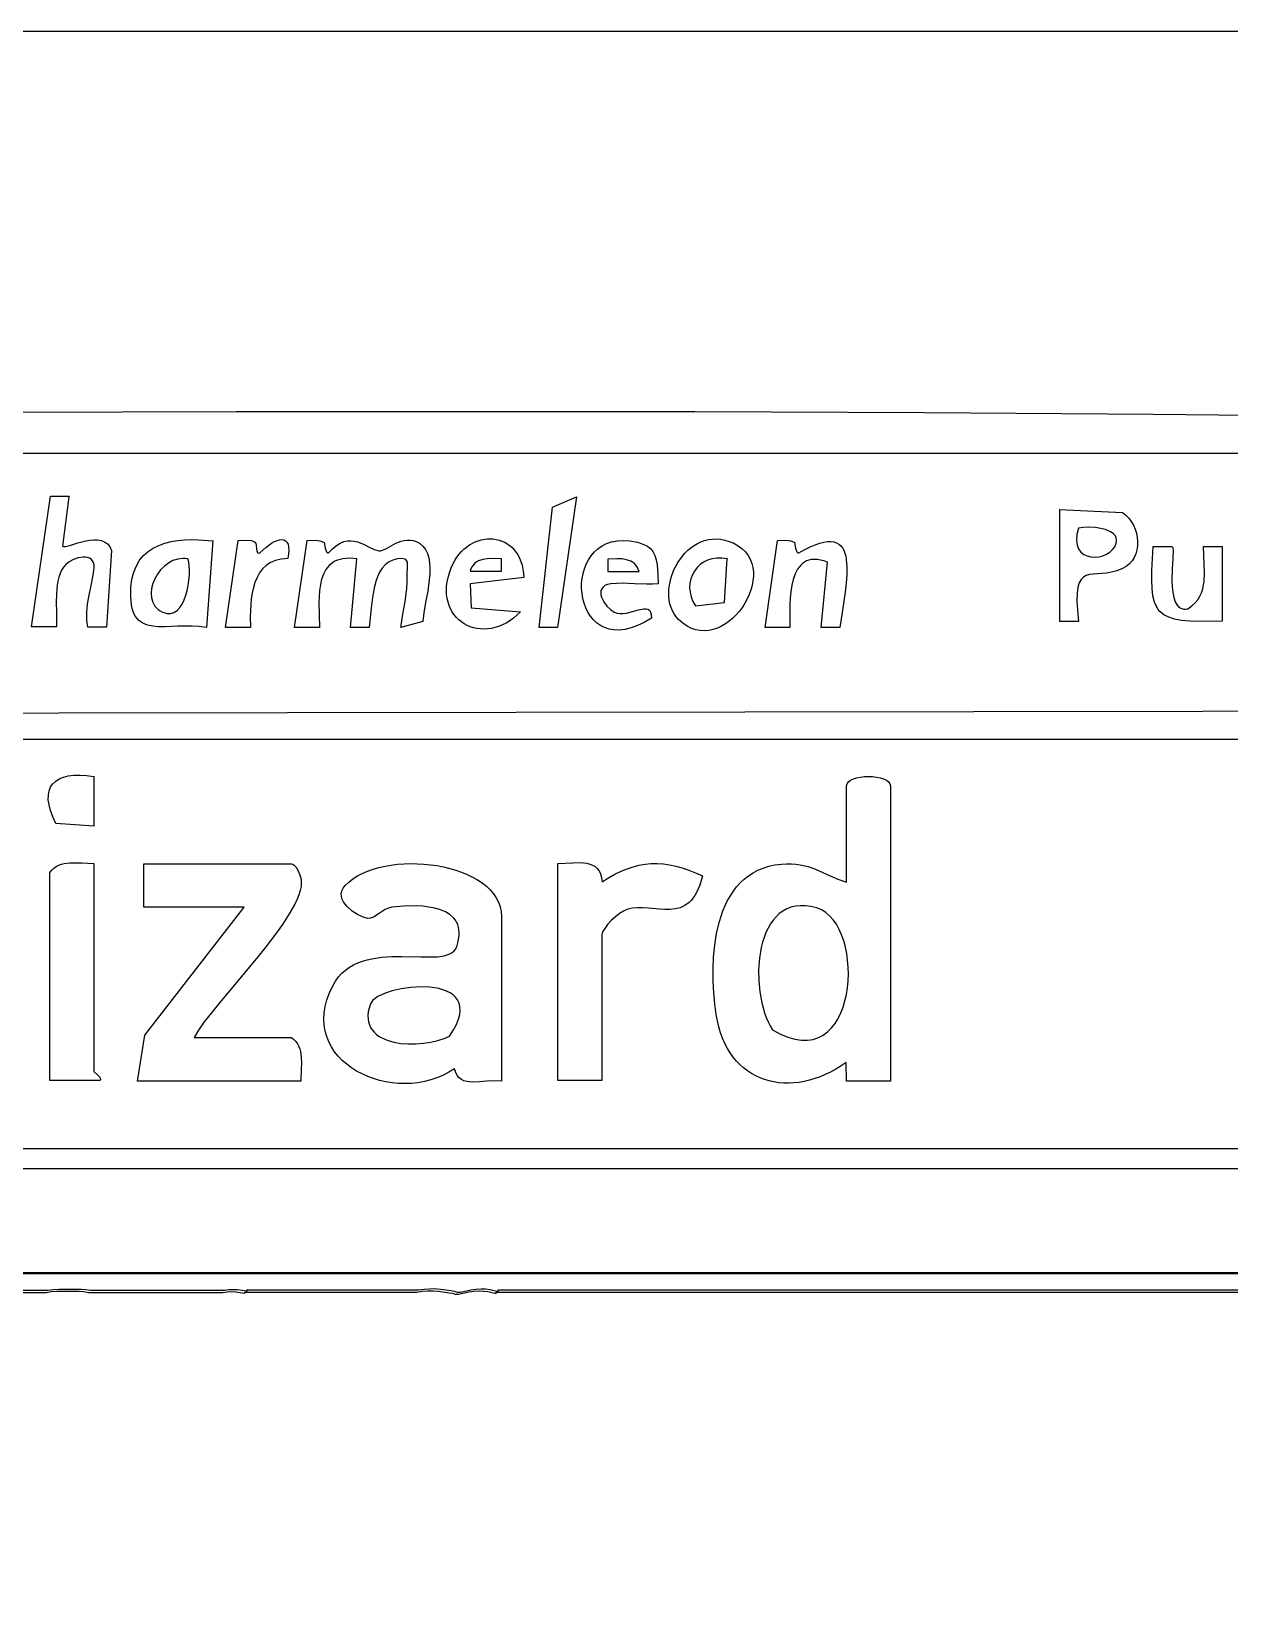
# Model space of a CAD drawing. Header units: millimetres. Extents: x 175 to 239, y 0 to 181.
# Drawn here: x 200.28 to 211.63, y 166.36 to 181.21 of the extents above; entities that cross this region are included whole.
import ezdxf

# ---------------------------------------------------------------- set-up
doc = ezdxf.new("R2010")
doc.units = ezdxf.units.MM
doc.layers.get('0').update_dxf_attribs({"linetype": 'CONTINUOUS'})

msp = doc.modelspace()

# ---------------------------------------------------------------- linework, layer by layer
at = {"color": 1}
for points in [[(175.300006, 94.540355), (175.300006, 178.388355), (175.309595, 178.667118), (175.335938, 178.937523), (175.379334, 179.19843), (175.440084, 179.448699), (175.518489, 179.68719), (175.614848, 179.912765), (175.729462, 180.124283), (175.862631, 180.320605), (176.014656, 180.500591), (176.185836, 180.663101), (176.376473, 180.806996), (176.586866, 180.931136), (176.817315, 181.034382), (177.068121, 181.115593), (177.339585, 181.173631), (177.632006, 181.207355), (236.458006, 181.207355)], [(230.969154, 169.438076), (190.466734, 169.438076)], [(190.491429, 169.272271), (200.436235, 169.272271), (200.486065, 169.280208), (200.538541, 169.282854), (200.750207, 169.282854), (200.794304, 169.280208), (200.838402, 169.272271), (202.11193, 169.272271), (202.151672, 169.278224), (202.191746, 169.280208), (202.23248, 169.278224), (202.274207, 169.272271), (202.298902, 169.268743), (202.323596, 169.265215), (202.323596, 169.265215), (202.320068, 169.275799), (203.949902, 169.275799), (203.999732, 169.283736), (204.052208, 169.286382), (204.10303, 169.288091), (204.154513, 169.284177), (204.256819, 169.268743), (204.286364, 169.264333), (204.313263, 169.254632), (204.313263, 169.254632), (204.345013, 169.254632), (204.442468, 169.277121), (204.492353, 169.283901), (204.542569, 169.286382), (204.582256, 169.284508), (204.621944, 169.279326), (204.701319, 169.261687), (204.701319, 169.275799), (222.541293, 169.275799)]]:
    msp.add_lwpolyline(points, dxfattribs=at)
at = {"color": 5}
for points in [[(235.972501, 129.83415), (235.948399, 136.613855), (235.89449, 150.175746), (235.868156, 156.956939), (235.84455, 163.737636), (235.825409, 170.517341), (235.812469, 177.295558), (235.727803, 177.503697), (213.079452, 177.553086), (210.908383, 177.575451), (208.737009, 177.590286), (206.565356, 177.598579), (204.39345, 177.601317), (202.221317, 177.599487), (200.048982, 177.594076), (195.70381, 177.576458), (191.358143, 177.556359), (187.012186, 177.541676), (184.839164, 177.538833), (182.666147, 177.540305), (180.49316, 177.547079), (178.320231, 177.560142), (178.143842, 177.500169), (177.946286, 95.821468)], [(178.478981, 177.207364), (235.371497, 177.207364)], [(228.714575, 174.783778), (187.531266, 174.723806)], [(187.566544, 174.498028), (228.506436, 174.498028)], [(232.390522, 170.613942), (191.03788, 170.613942)], [(230.968827, 169.428608), (190.35349, 169.428608), (190.348309, 169.4631), (190.350404, 169.490895), (190.358451, 169.513564), (190.371129, 169.532677), (190.405084, 169.566522), (190.441685, 169.604997), (190.511317, 169.688361), (190.591285, 169.773834), (190.678694, 169.860547), (190.77065, 169.947632), (190.956631, 170.119446), (191.126074, 170.282331), (191.14239, 170.302726), (191.154737, 170.325766), (191.170172, 170.373171), (191.177668, 170.411315), (191.182519, 170.42697), (232.2988, 170.42697)], [(190.473435, 169.252219), (200.418248, 169.252219), (200.468078, 169.260156), (200.520554, 169.262802), (200.73222, 169.262802), (200.776318, 169.260156), (200.820415, 169.252219), (202.093944, 169.252219), (202.133686, 169.258172), (202.17376, 169.260156), (202.214495, 169.258172), (202.256222, 169.252219), (202.280916, 169.248691), (202.305611, 169.245163), (202.305611, 169.245163), (202.302083, 169.255746), (203.931917, 169.255746), (203.981747, 169.263684), (204.034223, 169.26633), (204.085045, 169.268039), (204.136529, 169.264125), (204.238834, 169.248691), (204.268379, 169.244281), (204.295279, 169.23458), (204.295279, 169.23458), (204.327029, 169.23458), (204.424484, 169.257069), (204.474369, 169.263849), (204.524584, 169.26633), (204.564272, 169.264456), (204.60396, 169.259274), (204.683335, 169.241635), (204.683335, 169.255746), (222.52332, 169.255746)]]:
    msp.add_lwpolyline(points, dxfattribs=at)
for points in [[(200.633443, 176.794613), (200.57347, 176.325418), (200.584862, 176.322153), (200.602595, 176.323606), (200.653672, 176.336718), (200.71988, 176.356858), (200.794398, 176.37613), (200.832641, 176.382973), (200.870403, 176.386638), (200.906833, 176.386137), (200.941076, 176.380485), (200.972281, 176.368693), (200.999595, 176.349775), (201.022164, 176.322744), (201.039137, 176.286613), (200.989748, 175.55989), (200.813359, 175.55989), (200.80694, 175.596188), (200.803348, 175.63232), (200.803382, 175.704088), (200.810941, 175.775195), (200.823502, 175.84564), (200.853543, 175.984547), (200.86598, 176.053008), (200.873332, 176.120807), (200.87284, 176.1481), (200.867744, 176.170644), (200.858565, 176.188733), (200.845826, 176.202663), (200.830048, 176.212727), (200.811754, 176.21922), (200.791465, 176.222437), (200.769703, 176.222672), (200.723849, 176.215375), (200.678367, 176.199686), (200.637432, 176.177961), (200.60522, 176.152557), (200.583378, 176.127415), (200.565257, 176.098593), (200.550526, 176.066547), (200.538854, 176.031731), (200.529911, 175.994599), (200.523365, 175.955608), (200.516144, 175.873863), (200.514545, 175.790133), (200.515923, 175.708057), (200.517026, 175.563418), (200.280665, 175.563418), (200.460581, 176.801669), (200.63697, 176.801669)], [(205.445335, 176.794613), (205.265418, 175.556362), (205.089028, 175.556362), (205.216029, 176.695835), (205.445335, 176.794613)], [(210.020866, 176.674669), (210.617061, 176.646447), (210.648959, 176.621163), (210.677109, 176.592014), (210.701405, 176.559599), (210.721737, 176.524518), (210.737997, 176.487369), (210.750077, 176.448753), (210.757867, 176.409269), (210.761259, 176.369516), (210.760146, 176.330093), (210.754417, 176.291601), (210.743966, 176.254639), (210.728683, 176.219806), (210.708459, 176.187701), (210.683187, 176.158924), (210.652757, 176.134074), (210.617061, 176.113752), (210.564482, 176.092933), (210.514094, 176.079494), (210.466187, 176.071553), (210.421049, 176.067229), (210.340241, 176.06191), (210.305149, 176.057152), (210.273985, 176.048488), (210.247037, 176.034036), (210.224596, 176.011915), (210.20695, 175.980244), (210.194389, 175.937142), (210.187203, 175.880729), (210.18568, 175.809122), (210.19011, 175.720442), (210.200783, 175.612807), (210.024394, 175.612807), (210.024394, 176.674669)], [(210.200783, 176.49828), (210.185639, 176.435961), (210.181656, 176.382387), (210.187513, 176.337204), (210.201886, 176.300063), (210.223452, 176.27061), (210.250889, 176.248496), (210.282873, 176.233369), (210.318082, 176.224877), (210.355193, 176.222668), (210.392882, 176.226393), (210.429827, 176.235698), (210.464705, 176.250233), (210.496194, 176.269646), (210.522969, 176.293586), (210.543708, 176.321701), (210.557089, 176.353641), (210.560994, 176.381077), (210.557406, 176.40529), (210.547183, 176.426443), (210.531182, 176.444702), (210.510262, 176.460232), (210.485279, 176.473199), (210.457093, 176.483769), (210.426561, 176.492106), (210.36189, 176.502745), (210.298128, 176.506438), (210.242138, 176.504508), (210.200783, 176.49828)], [(201.998694, 176.381863), (201.938721, 175.556362), (201.870372, 175.565176), (201.802034, 175.568827), (201.668074, 175.56678), (201.542218, 175.562502), (201.484008, 175.563362), (201.429839, 175.568269), (201.380383, 175.578756), (201.336312, 175.59636), (201.316505, 175.60831), (201.298297, 175.622614), (201.28177, 175.639465), (201.26701, 175.659054), (201.2541, 175.681573), (201.243123, 175.707214), (201.234165, 175.736168), (201.227309, 175.768629), (201.220238, 175.844833), (201.222582, 175.937363), (201.231996, 176.013667), (201.249275, 176.081471), (201.27385, 176.141203), (201.305154, 176.193292), (201.342618, 176.238167), (201.385673, 176.276257), (201.433751, 176.307991), (201.486284, 176.333797), (201.542702, 176.354105), (201.602438, 176.369343), (201.664924, 176.379941), (201.72959, 176.386328), (201.795869, 176.388931), (201.863191, 176.388181), (201.998694, 176.378335)], [(202.400861, 176.360696), (202.406876, 176.351677), (202.409956, 176.336829), (202.412767, 176.299401), (202.415227, 176.2817), (202.420208, 176.267927), (202.429076, 176.26052), (202.443194, 176.261918), (202.499418, 176.315497), (202.554981, 176.355846), (202.581584, 176.370439), (202.606905, 176.380981), (202.630573, 176.387224), (202.652215, 176.388919), (202.671459, 176.385818), (202.687934, 176.377674), (202.701266, 176.364238), (202.711085, 176.345262), (202.717017, 176.320499), (202.718692, 176.2897), (202.715736, 176.252617), (202.707778, 176.209002), (202.646726, 176.204618), (202.592925, 176.191955), (202.545935, 176.171748), (202.505316, 176.14473), (202.47063, 176.111635), (202.441437, 176.073196), (202.417298, 176.030148), (202.397774, 175.983224), (202.382425, 175.933158), (202.370812, 175.880684), (202.362497, 175.826536), (202.357039, 175.771447), (202.352939, 175.661383), (202.354999, 175.556362), (202.118638, 175.556362), (202.238583, 176.381863), (202.322808, 176.384509), (202.364095, 176.378886), (202.384386, 176.371734), (202.404388, 176.360696)], [(203.0535, 176.360696), (203.06276, 176.308662), (203.075824, 176.274376), (203.084899, 176.264137), (203.095833, 176.261918), (203.133699, 176.302386), (203.170558, 176.333149), (203.206393, 176.355169), (203.241189, 176.369406), (203.274931, 176.376821), (203.307604, 176.378377), (203.339191, 176.375033), (203.369677, 176.367752), (203.427286, 176.345221), (203.480306, 176.318473), (203.528614, 176.295198), (203.550961, 176.287266), (203.572084, 176.283085), (203.588533, 176.283839), (203.606114, 176.288287), (203.644569, 176.30552), (203.733921, 176.354082), (203.784405, 176.374415), (203.811009, 176.381189), (203.838486, 176.384784), (203.866811, 176.384515), (203.895957, 176.379693), (203.9259, 176.36963), (203.956612, 176.353641), (203.989059, 176.327686), (204.014117, 176.295329), (204.032499, 176.25736), (204.044917, 176.214569), (204.052084, 176.167748), (204.054714, 176.117686), (204.053521, 176.065175), (204.049216, 176.011005), (204.034127, 175.900851), (204.015151, 175.79355), (203.997994, 175.695427), (203.988362, 175.612807), (203.780223, 175.556362), (203.798523, 175.681764), (203.820792, 175.802866), (203.83777, 175.925952), (203.84138, 175.990204), (203.840195, 176.057307), (203.841738, 176.12213), (203.84342, 176.150077), (203.841959, 176.173724), (203.834545, 176.192079), (203.827727, 176.198963), (203.818367, 176.204151), (203.790613, 176.208947), (203.748473, 176.205474), (203.703371, 176.194037), (203.664316, 176.174833), (203.630821, 176.148694), (203.602401, 176.116453), (203.578569, 176.07894), (203.558841, 176.036988), (203.54273, 175.991429), (203.52975, 175.943095), (203.511243, 175.84143), (203.499434, 175.738649), (203.480361, 175.556362), (203.303972, 175.556362), (203.363945, 176.205474), (203.292428, 176.211323), (203.230854, 176.206955), (203.203569, 176.20121), (203.178499, 176.193234), (203.155552, 176.183136), (203.134639, 176.171023), (203.098552, 176.141184), (203.069513, 176.104581), (203.046799, 176.062076), (203.029688, 176.014533), (203.017454, 175.962814), (203.009375, 175.907783), (203.004728, 175.850302), (203.002788, 175.791235), (203.007639, 175.556362), (202.771278, 175.556362), (202.891222, 176.381863), (202.973684, 176.383186), (203.012765, 176.377398), (203.032781, 176.370722), (203.0535, 176.360696)], [(204.43639, 175.969113), (204.446973, 175.743335), (204.91264, 175.704529), (204.87978, 175.672352), (204.846128, 175.643898), (204.811842, 175.619086), (204.777083, 175.597834), (204.742008, 175.580064), (204.706777, 175.565693), (204.671548, 175.55464), (204.636481, 175.546826), (204.601735, 175.54217), (204.567467, 175.54059), (204.533838, 175.542006), (204.501006, 175.546337), (204.46913, 175.553503), (204.438369, 175.563422), (204.408882, 175.576015), (204.380827, 175.591199), (204.354365, 175.608895), (204.329652, 175.629022), (204.306849, 175.651499), (204.286115, 175.676245), (204.267608, 175.703179), (204.251486, 175.732222), (204.23791, 175.763291), (204.227038, 175.796307), (204.219029, 175.831188), (204.214042, 175.867853), (204.212235, 175.906223), (204.213768, 175.946217), (204.218799, 175.987752), (204.227488, 176.03075), (204.239993, 176.075128), (204.256473, 176.120807), (204.272384, 176.156909), (204.290244, 176.190471), (204.309894, 176.221495), (204.331177, 176.249985), (204.353932, 176.275942), (204.378001, 176.29937), (204.429445, 176.338648), (204.484237, 176.367838), (204.541107, 176.386962), (204.598783, 176.39604), (204.655994, 176.395092), (204.711469, 176.38414), (204.738158, 176.374919), (204.763936, 176.363204), (204.788645, 176.348999), (204.812124, 176.332305), (204.834217, 176.313126), (204.854763, 176.291464), (204.873603, 176.267321), (204.89058, 176.2407), (204.905533, 176.211604), (204.918304, 176.180035), (204.928734, 176.145996), (204.936665, 176.10949), (204.941936, 176.070519), (204.94439, 176.029085), (204.43639, 175.969113)], [(206.143836, 176.30778), (206.167276, 176.277022), (206.185177, 176.238988), (206.198282, 176.195662), (206.207336, 176.149029), (206.216265, 176.053779), (206.217919, 175.969113), (206.163797, 175.965785), (206.107731, 175.96564), (205.992582, 175.970436), (205.878095, 175.97457), (205.822856, 175.973598), (205.769891, 175.969113), (205.738428, 175.962536), (205.713812, 175.952383), (205.695531, 175.93913), (205.683075, 175.923252), (205.67593, 175.905223), (205.673587, 175.885521), (205.675532, 175.864619), (205.681256, 175.842995), (205.701988, 175.799476), (205.731692, 175.758769), (205.766274, 175.724676), (205.801641, 175.701001), (205.828896, 175.691531), (205.857458, 175.687579), (205.886899, 175.688134), (205.91679, 175.692182), (206.03227, 175.72305), (206.081555, 175.73311), (206.102583, 175.733251), (206.12063, 175.728783), (206.135265, 175.718692), (206.146061, 175.701966), (206.152589, 175.677592), (206.154419, 175.644557), (206.086367, 175.60414), (206.021803, 175.573152), (205.960764, 175.551061), (205.903285, 175.537332), (205.849403, 175.531432), (205.799154, 175.532827), (205.752573, 175.540985), (205.709698, 175.55537), (205.670565, 175.575451), (205.635208, 175.600692), (205.603666, 175.630561), (205.575973, 175.664525), (205.552167, 175.702048), (205.532283, 175.742599), (205.516357, 175.785643), (205.504426, 175.830647), (205.496525, 175.877078), (205.492692, 175.9244), (205.492961, 175.972083), (205.49737, 176.01959), (205.505954, 176.06639), (205.51875, 176.111948), (205.535794, 176.155731), (205.557122, 176.197206), (205.58277, 176.235838), (205.612774, 176.271094), (205.647171, 176.302442), (205.685996, 176.329346), (205.729286, 176.351274), (205.777077, 176.367692), (205.829406, 176.378066), (205.886308, 176.381863), (205.949808, 176.377233), (206.021245, 176.363342), (206.05622, 176.352924), (206.088714, 176.340191), (206.11724, 176.325143), (206.140308, 176.30778)], [(206.411947, 175.630446), (206.388875, 175.656099), (206.369209, 175.683952), (206.352863, 175.713765), (206.339752, 175.745298), (206.329787, 175.778312), (206.322883, 175.812567), (206.318952, 175.847822), (206.31791, 175.88384), (206.319668, 175.920379), (206.32414, 175.9572), (206.340882, 176.030732), (206.367442, 176.102516), (206.403128, 176.170637), (206.447247, 176.233177), (206.472253, 176.261755), (206.499108, 176.288218), (206.527725, 176.312328), (206.558017, 176.333844), (206.589899, 176.352527), (206.623283, 176.368138), (206.658083, 176.380436), (206.694213, 176.389181), (206.731585, 176.394135), (206.770113, 176.395058), (206.809711, 176.391709), (206.850293, 176.38385), (206.891771, 176.37124), (206.934059, 176.353641), (206.977206, 176.329599), (207.014198, 176.302033), (207.045266, 176.271305), (207.070643, 176.237775), (207.09056, 176.201807), (207.10525, 176.163761), (207.114944, 176.123999), (207.119873, 176.082884), (207.120271, 176.040776), (207.116369, 175.998038), (207.108398, 175.955031), (207.096591, 175.912117), (207.08118, 175.869658), (207.062396, 175.828015), (207.040472, 175.787551), (207.015638, 175.748626), (206.988128, 175.711604), (206.958173, 175.676844), (206.926005, 175.64471), (206.891856, 175.615563), (206.855958, 175.589764), (206.818542, 175.567676), (206.779841, 175.54966), (206.740086, 175.536078), (206.699509, 175.527291), (206.658343, 175.523661), (206.616819, 175.525551), (206.575169, 175.533322), (206.533625, 175.547334), (206.492418, 175.567952), (206.451782, 175.595535), (206.411947, 175.630446)], [(207.509087, 176.360696), (207.518347, 176.308662), (207.531411, 176.274376), (207.540485, 176.264137), (207.55142, 176.261918), (207.607631, 176.293946), (207.659299, 176.320076), (207.706594, 176.340548), (207.749686, 176.355604), (207.788744, 176.365485), (207.823939, 176.370431), (207.85544, 176.370684), (207.883417, 176.366484), (207.908041, 176.358073), (207.929481, 176.34569), (207.947907, 176.329578), (207.963488, 176.309978), (207.976396, 176.287129), (207.986799, 176.261273), (207.994867, 176.232652), (208.000771, 176.201505), (208.006765, 176.132601), (208.006139, 176.056487), (208.000252, 175.975092), (207.990463, 175.890344), (207.964618, 175.718496), (207.939476, 175.556362), (207.763087, 175.556362), (207.823059, 176.173724), (207.788185, 176.186281), (207.755612, 176.194967), (207.725262, 176.199966), (207.697058, 176.201457), (207.670924, 176.199623), (207.646783, 176.194645), (207.624558, 176.186705), (207.604171, 176.175984), (207.585547, 176.162664), (207.568609, 176.146925), (207.539479, 176.108922), (207.516169, 176.063425), (207.498062, 176.011887), (207.484545, 175.95576), (207.475001, 175.896497), (207.468816, 175.835549), (207.465375, 175.774368), (207.464266, 175.657118), (207.466753, 175.556362), (207.230392, 175.556362), (207.350337, 176.381863), (207.432799, 176.383186), (207.47188, 176.377398), (207.491896, 176.370722), (207.512615, 176.360696)], [(211.089784, 176.321891), (211.094587, 176.3095), (211.096295, 176.285435), (211.093587, 176.209498), (211.087986, 176.108508), (211.085815, 175.996894), (211.087993, 175.941611), (211.093401, 175.889083), (211.10283, 175.841113), (211.117069, 175.799504), (211.13691, 175.766059), (211.149179, 175.752963), (211.163144, 175.742584), (211.178905, 175.735148), (211.19656, 175.73088), (211.216209, 175.730006), (211.237951, 175.732751), (211.275039, 175.759599), (211.305957, 175.788452), (211.331232, 175.819165), (211.351391, 175.851593), (211.366961, 175.885593), (211.378469, 175.921019), (211.386443, 175.957727), (211.391409, 175.995571), (211.394427, 176.074092), (211.39174, 176.155424), (211.387564, 176.238409), (211.386118, 176.321891), (211.562507, 176.321891), (211.562507, 175.616335), (211.344914, 175.612938), (211.255393, 175.615846), (211.177758, 175.622894), (211.111285, 175.634882), (211.05525, 175.652611), (211.008931, 175.676883), (210.989188, 175.691723), (210.971603, 175.708498), (210.956085, 175.727309), (210.942544, 175.748257), (210.921029, 175.796961), (210.906336, 175.855412), (210.89774, 175.924409), (210.894519, 176.004755), (210.895949, 176.09725), (210.909867, 176.321891), (211.086256, 176.321891)], [(201.762332, 176.205474), (201.737655, 176.209323), (201.713285, 176.210389), (201.665787, 176.204778), (201.62048, 176.189855), (201.578006, 176.166834), (201.539004, 176.136929), (201.504115, 176.101356), (201.473981, 176.061328), (201.449242, 176.018061), (201.430538, 175.972767), (201.418512, 175.926662), (201.413802, 175.88096), (201.417051, 175.836876), (201.428899, 175.795624), (201.438247, 175.776439), (201.449986, 175.758417), (201.464195, 175.741711), (201.480954, 175.726472), (201.500343, 175.712851), (201.522443, 175.701001), (201.542515, 175.693337), (201.561724, 175.688761), (201.580075, 175.687115), (201.597574, 175.688241), (201.630034, 175.69818), (201.659145, 175.717317), (201.684949, 175.744392), (201.707486, 175.778144), (201.7268, 175.817311), (201.74293, 175.860633), (201.755918, 175.906849), (201.765805, 175.954698), (201.772633, 176.002919), (201.776443, 176.050252), (201.777277, 176.095434), (201.775176, 176.137206), (201.77018, 176.174306), (201.762332, 176.205474)], [(204.732724, 176.205474), (204.643757, 176.209112), (204.598654, 176.207086), (204.555453, 176.200182), (204.515889, 176.186664), (204.498014, 176.176881), (204.4817, 176.164794), (204.467163, 176.150185), (204.454621, 176.132838), (204.444291, 176.112534), (204.43639, 176.089057), (204.732724, 176.089057), (204.732724, 176.205474)], [(206.038002, 176.085529), (206.030101, 176.109045), (206.019771, 176.129454), (206.007229, 176.14696), (205.992692, 176.161763), (205.976378, 176.174064), (205.958503, 176.184066), (205.91894, 176.197977), (205.875738, 176.205109), (205.830635, 176.207072), (205.741669, 176.201946), (205.741669, 176.085529), (206.038002, 176.085529)], [(206.870558, 176.205474), (206.820217, 176.213388), (206.772594, 176.213722), (206.728009, 176.207079), (206.686783, 176.194064), (206.649237, 176.175282), (206.61569, 176.151338), (206.586464, 176.122836), (206.561878, 176.09038), (206.542253, 176.054576), (206.527909, 176.016028), (206.519167, 175.975341), (206.516347, 175.933118), (206.51977, 175.889966), (206.529756, 175.846488), (206.546625, 175.803289), (206.570697, 175.760974), (206.845864, 175.792724), (206.870558, 176.209002)], [(200.869804, 174.14525), (200.869804, 173.672528), (200.50997, 173.697222), (200.481339, 173.760466), (200.460175, 173.819199), (200.446338, 173.873374), (200.43969, 173.922945), (200.440091, 173.967865), (200.4474, 174.008087), (200.46148, 174.043566), (200.482189, 174.074254), (200.509389, 174.100105), (200.54294, 174.121072), (200.582702, 174.13711), (200.628537, 174.148172), (200.680304, 174.15421), (200.737864, 174.155179), (200.801077, 174.151032), (200.869804, 174.141722)], [(208.415726, 171.255998), (208.002976, 171.255998), (207.999448, 171.432387), (207.950571, 171.3989), (207.901247, 171.368548), (207.851588, 171.341328), (207.801707, 171.317231), (207.751714, 171.296253), (207.701722, 171.278389), (207.651842, 171.263631), (207.602187, 171.251974), (207.552868, 171.243413), (207.503996, 171.237941), (207.455683, 171.235554), (207.408042, 171.236244), (207.361184, 171.240006), (207.31522, 171.246835), (207.270263, 171.256724), (207.226423, 171.269668), (207.183814, 171.285661), (207.142546, 171.304697), (207.102732, 171.32677), (207.064483, 171.351875), (207.027911, 171.380005), (206.993127, 171.411156), (206.960244, 171.44532), (206.929373, 171.482492), (206.900626, 171.522667), (206.874115, 171.565839), (206.849951, 171.612001), (206.828246, 171.661148), (206.809112, 171.713275), (206.792661, 171.768374), (206.779004, 171.826442), (206.768253, 171.887471), (206.755614, 171.986495), (206.746018, 172.091958), (206.740278, 172.202196), (206.739204, 172.315545), (206.743607, 172.430341), (206.7543, 172.544919), (206.772093, 172.657617), (206.797798, 172.76677), (206.832226, 172.870714), (206.852964, 172.920212), (206.876188, 172.967785), (206.901998, 173.013223), (206.930495, 173.056318), (206.961782, 173.096864), (206.99596, 173.134651), (207.03313, 173.169472), (207.073393, 173.201119), (207.116851, 173.229384), (207.163605, 173.254058), (207.213758, 173.274935), (207.267409, 173.291805), (207.324661, 173.30446), (207.385614, 173.312694), (207.434754, 173.315636), (207.480582, 173.315395), (207.523505, 173.31226), (207.563933, 173.30652), (207.638933, 173.288385), (207.708847, 173.263305), (207.846486, 173.201569), (207.920742, 173.169543), (208.002976, 173.139833), (208.002976, 174.053528), (208.007651, 174.074612), (208.020863, 174.092885), (208.041392, 174.108346), (208.068019, 174.120997), (208.099525, 174.130836), (208.134689, 174.137864), (208.172292, 174.142081), (208.211115, 174.143486), (208.249938, 174.142081), (208.287541, 174.137864), (208.322705, 174.130836), (208.354211, 174.120997), (208.380838, 174.108346), (208.401367, 174.092885), (208.414579, 174.074612), (208.419254, 174.053528), (208.419254, 171.255998)], [(200.869804, 173.31975), (200.869804, 171.34772), (200.910373, 171.31156), (200.923203, 171.296733), (200.932312, 171.282236), (200.935302, 171.269392), (200.929776, 171.259526), (200.453526, 171.259526), (200.453526, 173.231555), (200.472308, 173.254598), (200.492827, 173.273689), (200.514917, 173.289172), (200.538413, 173.301394), (200.563149, 173.310702), (200.58896, 173.317441), (200.643144, 173.3246), (200.699644, 173.325641), (200.757135, 173.323332), (200.869804, 173.31975)], [(201.822305, 171.668748), (202.743055, 171.668748), (202.766099, 171.650005), (202.785189, 171.629598), (202.800672, 171.607682), (202.812894, 171.584412), (202.822202, 171.559943), (202.828942, 171.534431), (202.836101, 171.480894), (202.837141, 171.425042), (202.834833, 171.368115), (202.83125, 171.255998), (201.286082, 171.255998), (201.35311, 171.689915), (202.295027, 172.903471), (201.346054, 172.903471), (201.346054, 173.316222), (202.743055, 173.316222), (202.757849, 173.311881), (202.772766, 173.300016), (202.78727, 173.282363), (202.800823, 173.260659), (202.822926, 173.212042), (202.834778, 173.168055), (202.83702, 173.135219), (202.834027, 173.09967), (202.826104, 173.061589), (202.813556, 173.021156), (202.796688, 172.978553), (202.775804, 172.933961), (202.723212, 172.83953), (202.658216, 172.739313), (202.583258, 172.634754), (202.500775, 172.527301), (202.413208, 172.418402), (202.060871, 171.997273), (201.984465, 171.902843), (201.91761, 171.815647), (201.862743, 171.737133), (201.822305, 171.668748)], [(204.732724, 171.255998), (204.663126, 171.258685), (204.593321, 171.254344), (204.525418, 171.248184), (204.461525, 171.245415), (204.431742, 171.246929), (204.403751, 171.251244), (204.377817, 171.259011), (204.354204, 171.270881), (204.333174, 171.287505), (204.314992, 171.309535), (204.29992, 171.337621), (204.288223, 171.372415), (204.234802, 171.338787), (204.179266, 171.309936), (204.121938, 171.285759), (204.063141, 171.266154), (204.0032, 171.251019), (203.942438, 171.240252), (203.881178, 171.233751), (203.819745, 171.231414), (203.758462, 171.233138), (203.697652, 171.238822), (203.637639, 171.248364), (203.578747, 171.261662), (203.521299, 171.278613), (203.465619, 171.299115), (203.412031, 171.323067), (203.360858, 171.350366), (203.312424, 171.380911), (203.267052, 171.414598), (203.225067, 171.451327), (203.186791, 171.490995), (203.152548, 171.5335), (203.122663, 171.57874), (203.097458, 171.626613), (203.077257, 171.677016), (203.062385, 171.729849), (203.053163, 171.785008), (203.049917, 171.842392), (203.052969, 171.901899), (203.062644, 171.963426), (203.079265, 172.026871), (203.103155, 172.092133), (203.134639, 172.15911), (203.160737, 172.203526), (203.189922, 172.243032), (203.221955, 172.277909), (203.256595, 172.308434), (203.293602, 172.334887), (203.332736, 172.357547), (203.373755, 172.376694), (203.41642, 172.392605), (203.460491, 172.40556), (203.505728, 172.415838), (203.598735, 172.429481), (203.69352, 172.435765), (203.78816, 172.436922), (203.969317, 172.432788), (204.051989, 172.431962), (204.126827, 172.434938), (204.191909, 172.44395), (204.22019, 172.451418), (204.245311, 172.461231), (204.267032, 172.47367), (204.285112, 172.489012), (204.299312, 172.507538), (204.30939, 172.529527), (204.320204, 172.565773), (204.327611, 172.599808), (204.331757, 172.631694), (204.332789, 172.661495), (204.330855, 172.689272), (204.326102, 172.715089), (204.318677, 172.739008), (204.308728, 172.761092), (204.296402, 172.781404), (204.281846, 172.800006), (204.246634, 172.83233), (204.20427, 172.858567), (204.155931, 172.879218), (204.102798, 172.894784), (204.046047, 172.905766), (203.986856, 172.912666), (203.926405, 172.915984), (203.806433, 172.913883), (203.695556, 172.903471), (203.663276, 172.895451), (203.632442, 172.880982), (203.574289, 172.842617), (203.519443, 172.808221), (203.492743, 172.798713), (203.46625, 172.797638), (203.421554, 172.809675), (203.370614, 172.833743), (203.319096, 172.867649), (203.272663, 172.909204), (203.253124, 172.932165), (203.236979, 172.956216), (203.224938, 172.981083), (203.217707, 173.006494), (203.215996, 173.032173), (203.220511, 173.057846), (203.231962, 173.083241), (203.251056, 173.108083), (203.286034, 173.141625), (203.32525, 173.172155), (203.368354, 173.199697), (203.414994, 173.224279), (203.46482, 173.245925), (203.517482, 173.264662), (203.572627, 173.280516), (203.629906, 173.293512), (203.688968, 173.303676), (203.749462, 173.311033), (203.811038, 173.315611), (203.873344, 173.317434), (203.93603, 173.316529), (203.998745, 173.312921), (204.061138, 173.306637), (204.122858, 173.297701), (204.183556, 173.28614), (204.24288, 173.27198), (204.300479, 173.255246), (204.356002, 173.235965), (204.409099, 173.214162), (204.45942, 173.189862), (204.506612, 173.163093), (204.550326, 173.13388), (204.590211, 173.102248), (204.625916, 173.068223), (204.65709, 173.031831), (204.683383, 172.993099), (204.704443, 172.952052), (204.719921, 172.908715), (204.729464, 172.863115), (204.732724, 172.815277), (204.732724, 171.255998)], [(205.268946, 173.31975), (205.410443, 173.325427), (205.47836, 173.326261), (205.541026, 173.32019), (205.569602, 173.313262), (205.59592, 173.303041), (205.619665, 173.289006), (205.640521, 173.270636), (205.658172, 173.247408), (205.672305, 173.218801), (205.682603, 173.184293), (205.688752, 173.143361), (205.749019, 173.181899), (205.808242, 173.215528), (205.866617, 173.2443), (205.924342, 173.268266), (205.981611, 173.287478), (206.038622, 173.301987), (206.095572, 173.311845), (206.152655, 173.317104), (206.210069, 173.317815), (206.268011, 173.314031), (206.326676, 173.305802), (206.38626, 173.293181), (206.446961, 173.276219), (206.508975, 173.254968), (206.572497, 173.229479), (206.637725, 173.199805), (206.612203, 173.113996), (206.582211, 173.044652), (206.565666, 173.01564), (206.548157, 172.990128), (206.529734, 172.96791), (206.510449, 172.948781), (206.469497, 172.918969), (206.425707, 172.899048), (206.379488, 172.887374), (206.331249, 172.882305), (206.281398, 172.882196), (206.230342, 172.885405), (206.126252, 172.895203), (206.074034, 172.898505), (206.022244, 172.898552), (205.971292, 172.893699), (205.921586, 172.882305), (205.889147, 172.867511), (205.851912, 172.843334), (205.812693, 172.812293), (205.774301, 172.776912), (205.739547, 172.739712), (205.711242, 172.703215), (205.692197, 172.669942), (205.687026, 172.655303), (205.685224, 172.642416), (205.685224, 171.259526), (205.268946, 171.259526), (205.268946, 173.31975)], [(207.300948, 171.742832), (207.375853, 171.701656), (207.446468, 171.671645), (207.512824, 171.652179), (207.57495, 171.642641), (207.632878, 171.642413), (207.686638, 171.650876), (207.736259, 171.667412), (207.781773, 171.691403), (207.82321, 171.722231), (207.8606, 171.759278), (207.893973, 171.801925), (207.92336, 171.849554), (207.948791, 171.901547), (207.970297, 171.957286), (207.987907, 172.016153), (208.001653, 172.07753), (208.011565, 172.140798), (208.017672, 172.205339), (208.020006, 172.270535), (208.018596, 172.335767), (208.013474, 172.400419), (208.004668, 172.463871), (207.992211, 172.525505), (207.976132, 172.584703), (207.956461, 172.640848), (207.933229, 172.69332), (207.906466, 172.741501), (207.876203, 172.784774), (207.84247, 172.82252), (207.805297, 172.854121), (207.764715, 172.878959), (207.720754, 172.896416), (207.665493, 172.909957), (207.613448, 172.917063), (207.56457, 172.918057), (207.518809, 172.913262), (207.476114, 172.903003), (207.436437, 172.887602), (207.399728, 172.867384), (207.365936, 172.842672), (207.335012, 172.81379), (207.306907, 172.781061), (207.28157, 172.744809), (207.258952, 172.705358), (207.239003, 172.66303), (207.221673, 172.618151), (207.206913, 172.571043), (207.194673, 172.52203), (207.177554, 172.419584), (207.169917, 172.313402), (207.171365, 172.206072), (207.181499, 172.100185), (207.199923, 171.998328), (207.226237, 171.903091), (207.242229, 171.858764), (207.260045, 171.817062), (207.279634, 171.77831), (207.300948, 171.742832)], [(204.242362, 171.682859), (204.278584, 171.739849), (204.306206, 171.7925), (204.325703, 171.840942), (204.33755, 171.8853), (204.342222, 171.925703), (204.340193, 171.962277), (204.331939, 171.995149), (204.317934, 172.024448), (204.298652, 172.050299), (204.274569, 172.072832), (204.24616, 172.092171), (204.213899, 172.108446), (204.17826, 172.121783), (204.13972, 172.132309), (204.098752, 172.140153), (204.055831, 172.14544), (203.96603, 172.148855), (203.874116, 172.143572), (203.783886, 172.130611), (203.699139, 172.110989), (203.623673, 172.085723), (203.561287, 172.055833), (203.536185, 172.039471), (203.515778, 172.022335), (203.50054, 172.004552), (203.490945, 171.986249), (203.479023, 171.947442), (203.471556, 171.911024), (203.468326, 171.876946), (203.469117, 171.845158), (203.473711, 171.81561), (203.481891, 171.788253), (203.493441, 171.763036), (203.508143, 171.73991), (203.52578, 171.718826), (203.546135, 171.699733), (203.568992, 171.682581), (203.594132, 171.667322), (203.650398, 171.64228), (203.713195, 171.62421), (203.780788, 171.612713), (203.85144, 171.607391), (203.923415, 171.607847), (203.994976, 171.613682), (204.064388, 171.624499), (204.129914, 171.639899), (204.189817, 171.659485), (204.242362, 171.682859)]]:
    msp.add_lwpolyline(points, close=True, dxfattribs=at)

doc.saveas('drawing.dxf')
